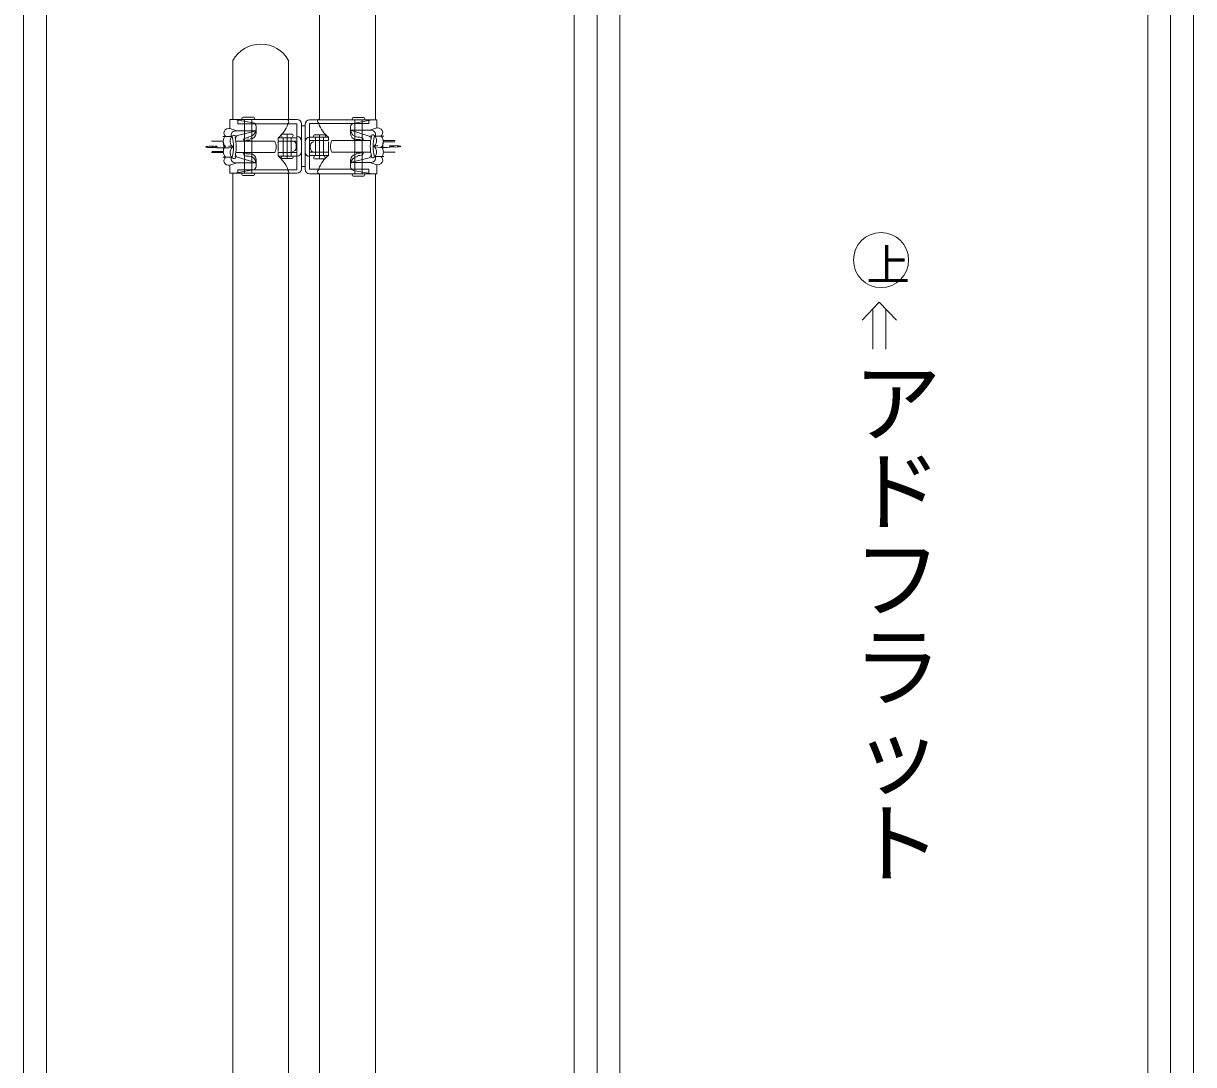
# Model space of a CAD drawing. Units: millimetres, scale not verified. Extents: x -10062 to 10062, y -6938 to 6938.
# Drawn here: x 3171 to 4191, y -2493 to -1585 of the extents above; entities that cross this region are included whole.
import ezdxf
from ezdxf.enums import TextEntityAlignment as Align

# ---------------------------------------------------------------- set-up
doc = ezdxf.new("R2010")
doc.units = ezdxf.units.MM
doc.header["$LTSCALE"] = 40
for name, color, linetype, lineweight in [('0-0_(2m)標準ｱﾄﾞﾌﾗッﾄ', 7, 'Continuous', 9), ('0-1_0', 4, 'Continuous', 9), ('1-6_ｸﾗﾝﾌﾟ', 1, 'Continuous', 9), ('1-8_仮囲い', 7, 'Continuous', 9)]:
    doc.layers.add(name, color=color, linetype=linetype, lineweight=lineweight)
doc.styles.add('@ＭＳ ゴシック', font='')
doc.styles.get('@ＭＳ ゴシック').set_extended_font_data('@MS Gothic')

msp = doc.modelspace()

# ---------------------------------------------------------------- linework, layer by layer
at = {"layer": '0-0_(2m)標準ｱﾄﾞﾌﾗッﾄ'}
for p, q in [((3170.98, -1544.46), (3170.98, -3195.86)), ((3670.98, -1544.46), (3670.98, -3195.86)), ((4170.98, -1544.46), (4170.98, -3195.86)), ((3190.98, -1566.92), (3190.98, -3174.1)), ((3650.98, -1566.92), (3650.98, -3174.1)), ((3690.98, -1566.92), (3690.98, -3174.1)), ((4150.98, -1566.92), (4150.98, -3174.1)), ((4190.98, -1566.92), (4190.98, -3174.1))]:
    msp.add_line(p, q, dxfattribs=at)
at = {"layer": '0-1_0', "color": 1}
for p, q in [((3409.46, -1668.66), (3350.86, -1668.66)), ((3350.86, -1676.66), (3350.86, -1668.66)), ((3354.86, -1668.66), (3371.36, -1671.66)), ((3357.96, -1672.66), (3357.96, -1668.66)), ((3372.56, -1672.66), (3357.96, -1672.66)), ((3371.46, -1666.66), (3362.46, -1666.66)), ((3363.66, -1715.66), (3363.66, -1668.66)), ((3370.16, -1715.66), (3370.16, -1668.66)), ((3401.46, -1672.66), (3372.56, -1672.66)), ((3413.46, -1712.16), (3413.46, -1672.66)), ((3416.46, -1672.66), (3416.46, -1712.16)), ((3420.46, -1672.16), (3428.46, -1672.16)), ((3428.46, -1672.16), (3457.36, -1672.16)), ((3457.36, -1672.16), (3471.96, -1672.16)), ((3458.46, -1667.16), (3467.46, -1667.16)), ((3475.06, -1669.16), (3458.56, -1672.16)), ((3459.76, -1669.16), (3459.76, -1716.16)), ((3466.26, -1669.16), (3466.26, -1716.16)), ((3471.96, -1669.16), (3471.96, -1672.16)), ((3350.86, -1676.66), (3356.96, -1678.66)), ((3354.06, -1682.66), (3355.06, -1682.66)), ((3373.96, -1678.66), (3356.96, -1678.66)), ((3373.96, -1678.66), (3357.66, -1682.66)), ((3373.96, -1680.66), (3373.96, -1674.66)), ((3405.16, -1681.66), (3396.66, -1681.66)), ((3400.96, -1702.66), (3400.96, -1681.66)), ((3424.76, -1682.16), (3433.26, -1682.16)), ((3428.96, -1682.16), (3428.96, -1703.16)), ((3455.96, -1681.16), (3455.96, -1675.16)), ((3455.96, -1678.16), (3472.96, -1678.16)), ((3455.96, -1678.16), (3472.26, -1683.16)), ((3479.06, -1676.16), (3472.96, -1678.16)), ((3475.86, -1682.16), (3474.86, -1682.16)), ((3344.86, -1687.66), (3334.96, -1687.66)), ((3335.26, -1687.66), (3344.96, -1687.66)), ((3353.26, -1683.66), (3344.86, -1683.66)), ((3389.96, -1687.66), (3356.56, -1687.66)), ((3365.56, -1684.66), (3367.56, -1684.66)), ((3365.56, -1686.66), (3368.76, -1686.66)), ((3392.96, -1684.66), (3409.46, -1684.66)), ((3392.96, -1687.66), (3392.96, -1684.66)), ((3392.96, -1687.66), (3409.46, -1687.66)), ((3392.96, -1696.66), (3392.96, -1687.66)), ((3397.46, -1700.66), (3397.46, -1684.66)), ((3404.46, -1700.66), (3404.46, -1684.66)), ((3408.86, -1693.66), (3408.86, -1690.66)), ((3436.96, -1684.16), (3420.46, -1684.16)), ((3436.96, -1687.16), (3420.46, -1687.16)), ((3421.06, -1691.16), (3421.06, -1694.16)), ((3425.46, -1684.16), (3425.46, -1700.16)), ((3432.46, -1684.16), (3432.46, -1700.16)), ((3436.96, -1684.16), (3436.96, -1687.16)), ((3436.96, -1688.16), (3436.96, -1697.16)), ((3439.96, -1687.16), (3473.36, -1687.16)), ((3464.36, -1686.16), (3461.16, -1686.16)), ((3464.36, -1684.16), (3462.36, -1684.16)), ((3476.66, -1683.16), (3485.06, -1683.16)), ((3494.66, -1688.16), (3484.96, -1688.16)), ((3485.06, -1687.16), (3494.96, -1687.16)), ((3344.86, -1697.66), (3334.96, -1697.66)), ((3335.26, -1696.66), (3344.96, -1696.66)), ((3353.26, -1701.66), (3344.86, -1701.66)), ((3354.06, -1702.66), (3355.06, -1702.66)), ((3389.96, -1697.66), (3356.56, -1697.66)), ((3373.96, -1706.66), (3357.66, -1701.66)), ((3365.56, -1698.66), (3368.76, -1698.66)), ((3365.56, -1700.66), (3367.56, -1700.66)), ((3392.96, -1697.66), (3409.46, -1697.66)), ((3392.96, -1700.66), (3392.96, -1697.66)), ((3392.96, -1700.66), (3409.46, -1700.66)), ((3405.16, -1702.66), (3396.66, -1702.66)), ((3436.96, -1697.16), (3420.46, -1697.16)), ((3436.96, -1700.16), (3420.46, -1700.16)), ((3424.76, -1703.16), (3433.26, -1703.16)), ((3436.96, -1697.16), (3436.96, -1700.16)), ((3439.96, -1697.16), (3473.36, -1697.16)), ((3455.96, -1706.16), (3472.26, -1702.16)), ((3464.36, -1698.16), (3461.16, -1698.16)), ((3464.36, -1700.16), (3462.36, -1700.16)), ((3475.86, -1702.16), (3474.86, -1702.16)), ((3476.66, -1701.16), (3485.06, -1701.16)), ((3494.66, -1697.16), (3484.96, -1697.16)), ((3485.06, -1697.16), (3494.96, -1697.16)), ((3350.86, -1708.66), (3356.96, -1706.66)), ((3354.86, -1715.66), (3371.36, -1712.66)), ((3373.96, -1706.66), (3356.96, -1706.66)), ((3357.96, -1715.66), (3357.96, -1712.66)), ((3372.56, -1712.66), (3357.96, -1712.66)), ((3401.46, -1712.66), (3372.56, -1712.66)), ((3373.96, -1703.66), (3373.96, -1709.66)), ((3409.46, -1712.66), (3401.46, -1712.66)), ((3428.46, -1712.16), (3457.36, -1712.16)), ((3455.96, -1704.16), (3455.96, -1710.16)), ((3455.96, -1706.16), (3472.96, -1706.16)), ((3457.36, -1712.16), (3471.96, -1712.16)), ((3475.06, -1716.16), (3458.56, -1713.16)), ((3471.96, -1712.16), (3471.96, -1716.16)), ((3479.06, -1708.16), (3472.96, -1706.16)), ((3479.06, -1708.16), (3479.06, -1716.16)), ((3371.46, -1717.66), (3362.46, -1717.66)), ((3420.46, -1716.16), (3479.06, -1716.16)), ((3458.46, -1718.16), (3467.46, -1718.16))]:
    msp.add_line(p, q, dxfattribs=at)
for points in [[(3409.46, -1712.66), (3409.46, -1672.66), (3401.46, -1672.66)], [(3420.46, -1669.16), (3479.06, -1669.16), (3479.06, -1676.16)], [(3420.46, -1672.16), (3420.46, -1712.16), (3428.46, -1712.16)], [(3409.46, -1715.66), (3350.86, -1715.66), (3350.86, -1708.66)]]:
    msp.add_lwpolyline(points, dxfattribs=at)
for centre, radius, start, end in [((3362.46, -1667.66), 1, 90, 270), ((3370.76, -1674.66), 3, 0, 79.616), ((3371.46, -1667.66), 1, 270, 90), ((3400.46, -1670.66), 2, 300.51, 59.49), ((3409.46, -1672.66), 4, 0, 90), ((3420.46, -1673.16), 4, 90, 180), ((3429.46, -1670.16), 2, 120.51, 239.49), ((3453.76, -1663.16), 27, 200.106, 231.428), ((3459.16, -1675.16), 3, 100.384, 180), ((3458.46, -1668.16), 1, 90, 270), ((3467.46, -1668.16), 1, 270, 90), ((3352.16, -1687.66), 7, 136.511, 223.489), ((3349.76, -1680.66), 4, 74.471, 233.805), ((3355.96, -1682.66), 4, 75.429, 198.821), ((3354.06, -1683.66), 1, 90, 180), ((3355.06, -1683.66), 1, 0, 90), ((3358.16, -1684.66), 2, 105, 180), ((3367.56, -1677.66), 6, 270, 0), ((3368.76, -1680.66), 5, 270, 0), ((3376.16, -1663.66), 27, 308.572, 339.894), ((3396.66, -1682.66), 1, 90, 270), ((3405.16, -1682.66), 1, 270, 90), ((3424.76, -1683.16), 1, 90, 270), ((3433.26, -1683.16), 1, 270, 90), ((3461.16, -1681.16), 5, 180, 270), ((3462.36, -1678.16), 6, 180, 270), ((3473.96, -1682.16), 4, 341.179, 104.571), ((3474.86, -1683.16), 1, 90, 180), ((3472.86, -1687.16), 6, 298.583, 47.521), ((3475.86, -1683.16), 1, 0, 90), ((3480.16, -1680.16), 4, 306.195, 105.529), ((3324.66, -1692.66), 21, 346.103, 13.897), ((3352.16, -1696.66), 7, 136.511, 223.489), ((3357.06, -1687.66), 6, 132.479, 241.417), ((3357.06, -1697.66), 6, 118.583, 227.521), ((3317.06, -1692.66), 37, 346.058, 13.942), ((3319.56, -1692.66), 37, 346.058, 13.942), ((3365.56, -1687.66), 3, 90, 180), ((3365.56, -1687.66), 1, 90, 180), ((3380.26, -1692.66), 11, 332.604, 27.396), ((3405.66, -1690.66), 3, 0, 90), ((3409.46, -1687.66), 4, 0, 90), ((3420.46, -1688.16), 4, 90, 180), ((3424.26, -1691.16), 3, 90, 180), ((3449.66, -1692.16), 11, 152.604, 207.396), ((3464.36, -1687.16), 3, 0, 90), ((3464.36, -1687.16), 1, 0, 90), ((3471.76, -1685.16), 2, 0, 75), ((3510.36, -1692.16), 37, 166.058, 193.942), ((3472.86, -1697.16), 6, 312.479, 61.417), ((3512.86, -1692.16), 37, 166.058, 193.942), ((3477.76, -1688.16), 7, 316.511, 43.489), ((3477.76, -1697.16), 7, 316.511, 43.489), ((3505.26, -1692.16), 21, 166.103, 193.897), ((3349.76, -1704.66), 4, 126.195, 285.529), ((3355.96, -1702.66), 4, 161.179, 284.571), ((3354.06, -1701.66), 1, 180, 270), ((3355.06, -1701.66), 1, 270, 0), ((3358.16, -1699.66), 2, 180, 255), ((3365.56, -1697.66), 3, 180, 270), ((3365.56, -1697.66), 1, 180, 270), ((3367.56, -1706.66), 6, 0, 90), ((3368.76, -1703.66), 5, 0, 90), ((3376.16, -1721.66), 27, 20.106, 51.428), ((3396.66, -1701.66), 1, 90, 270), ((3405.16, -1701.66), 1, 270, 90), ((3405.66, -1693.66), 3, 270, 0), ((3409.46, -1696.66), 4, 270, 0), ((3420.46, -1697.16), 4, 180, 270), ((3424.26, -1694.16), 3, 180, 270), ((3424.76, -1702.16), 1, 90, 270), ((3453.76, -1721.16), 27, 128.572, 159.894), ((3433.26, -1702.16), 1, 270, 90), ((3461.16, -1704.16), 5, 90, 180), ((3462.36, -1707.16), 6, 90, 180), ((3464.36, -1697.16), 3, 270, 0), ((3464.36, -1697.16), 1, 270, 0), ((3471.76, -1700.16), 2, 285, 0), ((3473.96, -1702.16), 4, 255.429, 18.821), ((3474.86, -1701.16), 1, 180, 270), ((3475.86, -1701.16), 1, 270, 0), ((3480.16, -1704.16), 4, 254.471, 53.805), ((3370.76, -1709.66), 3, 280.384, 0), ((3400.46, -1714.66), 2, 300.51, 59.49), ((3409.46, -1711.66), 4, 270, 0), ((3420.46, -1712.16), 4, 180, 270), ((3429.46, -1714.16), 2, 120.51, 239.49), ((3459.16, -1710.16), 3, 180, 259.616), ((3362.46, -1716.66), 1, 90, 270), ((3371.46, -1716.66), 1, 270, 90), ((3458.46, -1717.16), 1, 90, 270), ((3467.46, -1717.16), 1, 270, 90)]:
    msp.add_arc(centre, radius, start, end, dxfattribs=at)
for centre in [(3334.96, -1692.66), (3494.96, -1692.16)]:
    msp.add_ellipse(centre, major_axis=(-5, 0), ratio=0.1218, dxfattribs=at)
for centre in [(3344.86, -1692.66), (3485.06, -1692.16)]:
    msp.add_ellipse(centre, major_axis=(-9, 0), ratio=0.1021, start_param=5.3014195, end_param=10.4065432, dxfattribs=at)
at = {"layer": '1-6_ｸﾗﾝﾌﾟ'}
for p, q in [((3413.46, -1674.36), (3416.46, -1674.36)), ((3413.46, -1709.76), (3416.46, -1709.76))]:
    msp.add_line(p, q, dxfattribs=at)
at = {"layer": '1-8_仮囲い'}
for p, q in [((3429.16, -1669.16), (3429.16, -1543.66)), ((3477.76, -1669.16), (3477.76, -1543.94)), ((3353.57, -1668.66), (3353.57, -1617.3)), ((3402.19, -1668.62), (3402.19, -1617.26)), ((3353.57, -2924.86), (3353.57, -1715.66)), ((3402.19, -2924.86), (3402.19, -1715.62)), ((3429.16, -2925.36), (3429.16, -1716.16)), ((3477.76, -2925.36), (3477.76, -1716.44)), ((3916.98, -1828.06), (3902.05, -1843.74)), ((3911.3, -1833.83), (3911.3, -1869.05)), ((3916.98, -1828.06), (3931.9, -1843.74)), ((3922.66, -1833.83), (3922.66, -1869.05))]:
    msp.add_line(p, q, dxfattribs=at)
msp.add_circle((3918.51, -1791.29), 24.02, dxfattribs=at)
msp.add_arc((3377.89, -1630.98), 27.9, 29.45, 150.551, dxfattribs=at)

# ---------------------------------------------------------------- texts
at = {"layer": '1-8_仮囲い', "style": '@ＭＳ ゴシック'}
for s, height, p in [('上', 27.59, (3902.1, -1776.18)), ('アドフラット', 56.3, (3886.7, -1876.32))]:
    msp.add_text(s, height=height, rotation=270, dxfattribs=at).set_placement(p, align=Align.BOTTOM_LEFT)

doc.saveas('drawing.dxf')
